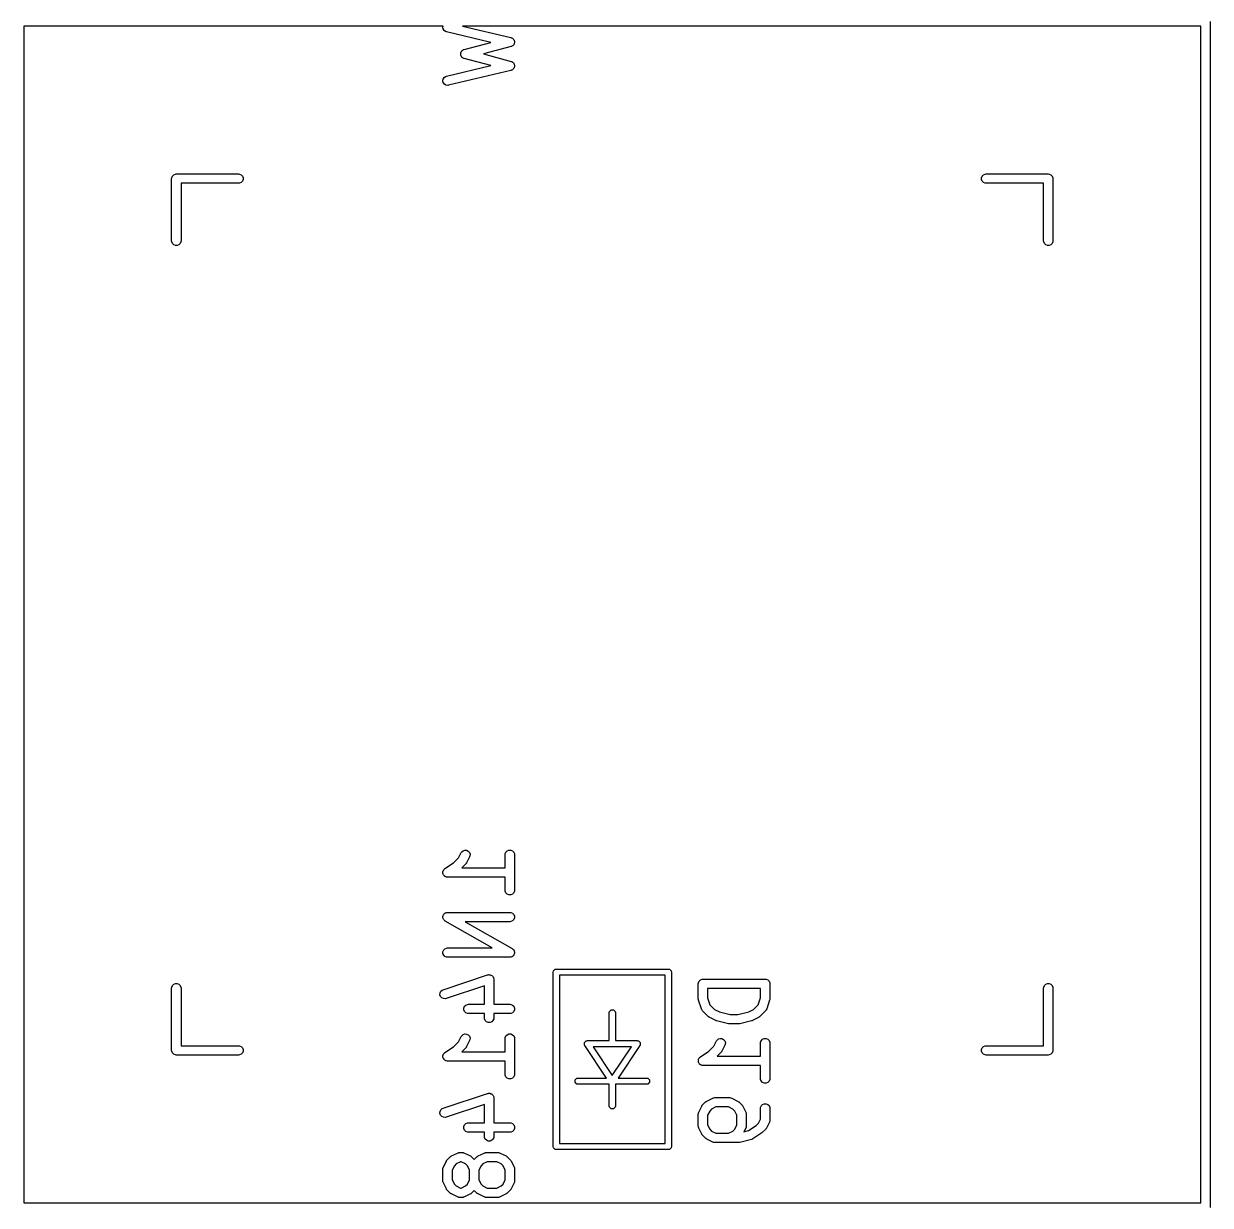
# Model space of a CAD drawing. Extents: x 100 to 190, y -154 to -36.
# Drawn here: x 162 to 181.05, y -133.31 to -114.34 of the extents above; entities that cross this region are included whole.
import ezdxf

# ---------------------------------------------------------------- set-up
doc = ezdxf.new("R2010")
doc.units = 0
doc.layers.add('BLACK', color=7, linetype='CONTINUOUS')

msp = doc.modelspace()

# ---------------------------------------------------------------- linework, layer by layer
at = {"layer": 'BLACK', "linetype": 'CONTINUOUS'}
for p, q in [((168.733951, -114.375), (162, -114.375)), ((162, -114.375), (162, -133.275)), ((168.729871, -114.392137), (168.733951, -114.375)), ((168.734504, -114.421032), (168.729871, -114.392137)), ((168.74984, -114.445954), (168.734504, -114.421032)), ((168.773547, -114.463111), (168.74984, -114.445954)), ((168.787447, -114.467901), (168.773547, -114.463111)), ((169.498303, -114.637152), (168.787447, -114.467901)), ((169.044871, -114.375), (169.822191, -114.560076)), ((180.9, -114.375), (169.044871, -114.375)), ((180.9, -133.275), (180.9, -114.375)), ((181.05, -114.3), (181.05, -133.35)), ((169.071208, -114.751044), (169.498303, -114.637152)), ((169.822191, -114.560076), (169.827209, -114.561805)), ((169.827209, -114.561805), (169.829013, -114.562045)), ((169.829013, -114.562045), (169.830642, -114.562988)), ((169.830642, -114.562988), (169.836091, -114.564866)), ((169.836091, -114.564866), (169.844914, -114.571251)), ((169.844914, -114.571251), (169.854337, -114.576707)), ((169.854337, -114.576707), (169.856677, -114.579764)), ((169.856677, -114.579764), (169.859798, -114.582023)), ((169.859798, -114.582023), (169.865503, -114.591294)), ((169.866602, -114.673132), (169.861148, -114.682554)), ((169.865503, -114.591294), (169.872125, -114.599945)), ((169.872989, -114.664308), (169.866602, -114.673132)), ((169.872125, -114.599945), (169.873118, -114.603668)), ((169.873881, -114.66056), (169.872989, -114.664308)), ((169.873118, -114.603668), (169.875134, -114.606945)), ((169.87581, -114.657229), (169.873881, -114.66056)), ((169.875134, -114.606945), (169.876856, -114.617688)), ((169.877244, -114.646435), (169.87581, -114.657229)), ((169.876856, -114.617688), (169.879665, -114.62822)), ((169.879767, -114.63584), (169.877244, -114.646435)), ((169.879665, -114.62822), (169.879157, -114.632038)), ((169.879157, -114.632038), (169.879767, -114.63584)), ((169.015688, -114.818697), (169.018237, -114.809134)), ((169.016327, -114.823512), (169.015688, -114.818697)), ((169.015688, -114.828327), (169.016327, -114.823512)), ((169.018237, -114.837889), (169.015688, -114.828327)), ((169.018237, -114.809134), (169.019542, -114.799319)), ((169.019542, -114.847705), (169.018237, -114.837889)), ((169.019542, -114.799319), (169.021976, -114.795113)), ((169.021976, -114.85191), (169.019542, -114.847705)), ((169.021976, -114.795113), (169.023228, -114.790421)), ((169.023228, -114.856603), (169.021976, -114.85191)), ((169.023228, -114.790421), (169.029243, -114.782561)), ((169.029243, -114.864462), (169.023228, -114.856603)), ((169.029243, -114.782561), (169.034204, -114.773994)), ((169.034204, -114.87303), (169.029243, -114.864462)), ((169.034204, -114.773994), (169.038061, -114.77104)), ((169.038061, -114.77104), (169.041015, -114.767183)), ((169.041015, -114.767183), (169.049582, -114.762222)), ((169.049582, -114.762222), (169.057442, -114.756207)), ((169.057442, -114.756207), (169.064629, -114.753511)), ((169.064629, -114.753511), (169.06634, -114.752521)), ((169.06634, -114.752521), (169.06778, -114.752329)), ((169.06778, -114.752329), (169.071208, -114.751044)), ((169.824144, -114.705504), (169.381613, -114.823512)), ((169.381613, -114.823512), (169.824144, -114.94152)), ((169.829119, -114.703638), (169.824144, -114.705504)), ((169.83091, -114.703351), (169.829119, -114.703638)), ((169.832509, -114.702366), (169.83091, -114.703351)), ((169.837911, -114.700341), (169.832509, -114.702366)), ((169.846559, -114.69372), (169.837911, -114.700341)), ((169.855832, -114.688015), (169.846559, -114.69372)), ((169.85809, -114.684894), (169.855832, -114.688015)), ((169.861148, -114.682554), (169.85809, -114.684894)), ((168.787447, -115.179124), (169.498303, -115.009871)), ((169.038061, -114.875983), (169.034204, -114.87303)), ((169.041015, -114.879841), (169.038061, -114.875983)), ((169.049582, -114.884801), (169.041015, -114.879841)), ((169.057442, -114.890817), (169.049582, -114.884801)), ((169.064629, -114.893512), (169.057442, -114.890817)), ((169.06634, -114.894503), (169.064629, -114.893512)), ((169.06778, -114.894694), (169.06634, -114.894503)), ((169.071208, -114.89598), (169.06778, -114.894694)), ((169.498303, -115.009871), (169.071208, -114.89598)), ((169.824144, -114.94152), (169.829119, -114.943385)), ((169.829119, -114.943385), (169.83091, -114.943673)), ((169.83091, -114.943673), (169.832509, -114.944657)), ((169.832509, -114.944657), (169.837911, -114.946683)), ((169.837911, -114.946683), (169.846559, -114.953303)), ((169.846559, -114.953303), (169.855832, -114.959009)), ((169.855832, -114.959009), (169.85809, -114.962129)), ((169.85809, -114.962129), (169.861148, -114.96447)), ((169.865503, -115.055729), (169.859798, -115.065001)), ((169.861148, -114.96447), (169.866605, -114.973895)), ((169.872125, -115.047079), (169.865503, -115.055729)), ((169.866605, -114.973895), (169.872988, -114.982716)), ((169.873118, -115.043355), (169.872125, -115.047079)), ((169.872988, -114.982716), (169.873879, -114.986461)), ((169.875134, -115.040079), (169.873118, -115.043355)), ((169.873879, -114.986461), (169.87581, -114.989795)), ((169.876856, -115.029335), (169.875134, -115.040079)), ((169.87581, -114.989795), (169.877244, -115.000592)), ((169.879665, -115.018804), (169.876856, -115.029335)), ((169.877244, -115.000592), (169.879767, -115.011184)), ((169.879767, -115.011184), (169.879157, -115.014985)), ((169.879157, -115.014985), (169.879665, -115.018804)), ((168.729871, -115.254888), (168.734504, -115.225993)), ((168.734504, -115.225993), (168.74984, -115.201071)), ((168.74984, -115.201071), (168.773547, -115.183914)), ((168.773547, -115.183914), (168.787447, -115.179124)), ((169.82219, -115.086948), (168.822191, -115.325044)), ((169.827208, -115.085218), (169.82219, -115.086948)), ((169.829013, -115.084979), (169.827208, -115.085218)), ((169.830642, -115.084035), (169.829013, -115.084979)), ((169.836091, -115.082158), (169.830642, -115.084035)), ((169.844914, -115.075772), (169.836091, -115.082158)), ((169.854337, -115.070317), (169.844914, -115.075772)), ((169.856677, -115.067259), (169.854337, -115.070317)), ((169.859798, -115.065001), (169.856677, -115.067259)), ((168.736649, -115.283356), (168.729871, -115.254888)), ((168.753806, -115.307063), (168.736649, -115.283356)), ((168.778728, -115.322399), (168.753806, -115.307063)), ((168.807623, -115.327032), (168.778728, -115.322399)), ((168.822191, -115.325044), (168.807623, -115.327032)), ((164.38764, -116.783332), (164.408332, -116.76264)), ((164.408332, -116.76264), (164.435368, -116.751441)), ((164.435368, -116.751441), (164.45, -116.75)), ((164.45, -116.75), (165.45, -116.75)), ((165.45, -116.75), (165.464632, -116.751441)), ((165.464632, -116.751441), (165.491668, -116.76264)), ((165.491668, -116.76264), (165.51236, -116.783332)), ((177.38764, -116.783332), (177.408332, -116.76264)), ((177.408332, -116.76264), (177.435368, -116.751441)), ((177.435368, -116.751441), (177.45, -116.75)), ((177.45, -116.75), (178.45, -116.75)), ((178.45, -116.75), (178.464632, -116.751441)), ((178.464632, -116.751441), (178.491668, -116.76264)), ((178.491668, -116.76264), (178.51236, -116.783332)), ((164.375, -116.825), (164.376441, -116.810368)), ((164.375, -117.825), (164.375, -116.825)), ((164.376441, -116.810368), (164.38764, -116.783332)), ((165.45, -116.9), (164.525, -116.9)), ((164.525, -116.9), (164.525, -117.825)), ((165.464632, -116.898559), (165.45, -116.9)), ((165.491668, -116.88736), (165.464632, -116.898559)), ((165.51236, -116.866668), (165.491668, -116.88736)), ((165.51236, -116.783332), (165.523559, -116.810368)), ((165.523559, -116.839632), (165.51236, -116.866668)), ((165.523559, -116.810368), (165.523559, -116.839632)), ((177.376441, -116.810368), (177.38764, -116.783332)), ((177.376441, -116.839632), (177.376441, -116.810368)), ((177.38764, -116.866668), (177.376441, -116.839632)), ((177.408332, -116.88736), (177.38764, -116.866668)), ((177.435368, -116.898559), (177.408332, -116.88736)), ((177.45, -116.9), (177.435368, -116.898559)), ((178.375, -116.9), (177.45, -116.9)), ((178.375, -117.825), (178.375, -116.9)), ((178.51236, -116.783332), (178.523559, -116.810368)), ((178.523559, -116.810368), (178.525, -116.825)), ((178.525, -116.825), (178.525, -117.825)), ((164.376441, -117.839632), (164.375, -117.825)), ((164.38764, -117.866668), (164.376441, -117.839632)), ((164.408332, -117.88736), (164.38764, -117.866668)), ((164.435368, -117.898559), (164.408332, -117.88736)), ((164.464632, -117.898559), (164.435368, -117.898559)), ((164.491668, -117.88736), (164.464632, -117.898559)), ((164.51236, -117.866668), (164.491668, -117.88736)), ((164.523559, -117.839632), (164.51236, -117.866668)), ((164.525, -117.825), (164.523559, -117.839632)), ((178.376441, -117.839632), (178.375, -117.825)), ((178.38764, -117.866668), (178.376441, -117.839632)), ((178.408332, -117.88736), (178.38764, -117.866668)), ((178.435368, -117.898559), (178.408332, -117.88736)), ((178.464632, -117.898559), (178.435368, -117.898559)), ((178.491668, -117.88736), (178.464632, -117.898559)), ((178.51236, -117.866668), (178.491668, -117.88736)), ((178.523559, -117.839632), (178.51236, -117.866668)), ((178.525, -117.825), (178.523559, -117.839632)), ((169.031283, -127.637052), (169.053391, -127.617879)), ((169.053391, -127.617879), (169.081152, -127.608625)), ((169.081152, -127.608625), (169.110342, -127.610699)), ((169.110342, -127.610699), (169.136517, -127.623787)), ((169.136517, -127.623787), (169.15569, -127.645894)), ((169.742459, -127.641368), (169.763151, -127.620676)), ((169.763151, -127.620676), (169.790187, -127.609477)), ((169.790187, -127.609477), (169.819451, -127.609477)), ((169.819451, -127.609477), (169.846487, -127.620676)), ((169.846487, -127.620676), (169.867179, -127.641368)), ((168.763216, -127.906346), (168.899894, -127.815227)), ((168.899894, -127.815227), (168.981275, -127.733847)), ((168.981275, -127.733847), (169.023451, -127.649495)), ((169.023451, -127.649495), (169.031283, -127.637052)), ((169.102164, -127.824258), (169.100667, -127.825556)), ((169.103583, -127.822003), (169.102164, -127.824258)), ((169.105275, -127.819942), (169.103583, -127.822003)), ((169.106033, -127.818109), (169.105275, -127.819942)), ((169.109996, -127.811815), (169.106033, -127.818109)), ((169.157615, -127.716577), (169.109996, -127.811815)), ((169.15569, -127.645894), (169.164944, -127.673656)), ((169.16287, -127.702846), (169.157615, -127.716577)), ((169.164944, -127.673656), (169.16287, -127.702846)), ((169.729819, -127.683036), (169.73126, -127.668404)), ((169.729819, -127.89375), (169.729819, -127.683036)), ((169.73126, -127.668404), (169.742459, -127.641368)), ((169.867179, -127.641368), (169.878378, -127.668404)), ((169.878378, -127.668404), (169.879819, -127.683036)), ((169.879819, -127.683036), (169.879819, -128.254464)), ((168.729819, -127.968671), (168.73126, -127.961466)), ((168.73126, -127.975955), (168.729819, -127.968671)), ((168.73126, -127.954118), (168.734101, -127.947257)), ((168.73126, -127.961466), (168.73126, -127.954118)), ((168.73126, -127.983382), (168.73126, -127.975955)), ((168.734072, -127.99017), (168.73126, -127.983382)), ((168.735498, -127.997379), (168.734072, -127.99017)), ((168.734101, -127.947257), (168.735558, -127.939977)), ((168.739617, -128.003557), (168.735498, -127.997379)), ((168.735558, -127.939977), (168.739646, -127.933871)), ((168.742459, -128.010418), (168.739617, -128.003557)), ((168.739646, -127.933871), (168.742459, -127.927082)), ((168.742459, -127.927082), (168.747709, -127.921831)), ((168.747654, -128.015613), (168.742459, -128.010418)), ((168.751731, -128.021728), (168.747654, -128.015613)), ((168.747709, -127.921831), (168.751841, -127.915662)), ((168.751841, -127.915662), (168.763099, -127.906441)), ((168.763099, -127.906441), (168.763151, -127.90639)), ((168.763151, -127.90639), (168.763173, -127.90638)), ((168.763173, -127.90638), (168.763216, -127.906346)), ((169.095947, -127.831307), (169.033504, -127.89375)), ((169.033504, -127.89375), (169.729819, -127.89375)), ((169.100667, -127.825556), (169.095947, -127.831307)), ((168.7579, -128.025859), (168.751731, -128.021728)), ((168.763151, -128.03111), (168.7579, -128.025859)), ((168.76994, -128.033922), (168.763151, -128.03111)), ((168.776046, -128.038011), (168.76994, -128.033922)), ((168.783326, -128.039467), (168.776046, -128.038011)), ((168.790187, -128.042309), (168.783326, -128.039467)), ((168.804663, -128.043734), (168.790187, -128.042309)), ((168.80474, -128.04375), (168.804663, -128.043734)), ((168.804766, -128.043744), (168.80474, -128.04375)), ((168.804819, -128.04375), (168.804766, -128.043744)), ((169.729819, -128.04375), (168.804819, -128.04375)), ((169.729819, -128.254464), (169.729819, -128.04375)), ((169.73126, -128.269096), (169.729819, -128.254464)), ((169.742459, -128.296132), (169.73126, -128.269096)), ((169.763151, -128.316824), (169.742459, -128.296132)), ((169.790187, -128.328023), (169.763151, -128.316824)), ((169.819451, -128.328023), (169.790187, -128.328023)), ((169.846487, -128.316824), (169.819451, -128.328023)), ((169.867179, -128.296132), (169.846487, -128.316824)), ((169.878378, -128.269096), (169.867179, -128.296132)), ((169.879819, -128.254464), (169.878378, -128.269096)), ((168.730002, -128.688275), (168.73126, -128.678378)), ((168.73126, -128.692887), (168.730002, -128.688275)), ((168.73126, -128.668404), (168.733089, -128.663988)), ((168.73126, -128.678378), (168.73126, -128.668404)), ((168.73126, -128.697668), (168.73126, -128.692887)), ((168.735077, -128.706883), (168.73126, -128.697668)), ((168.733089, -128.663988), (168.733692, -128.659245)), ((168.733692, -128.659245), (168.738642, -128.65058)), ((168.737702, -128.716507), (168.735077, -128.706883)), ((168.740629, -128.720287), (168.737702, -128.716507)), ((168.738642, -128.65058), (168.742459, -128.641368)), ((168.742459, -128.724704), (168.740629, -128.720287)), ((168.742459, -128.641368), (168.745837, -128.637989)), ((168.749509, -128.731754), (168.742459, -128.724704)), ((168.745837, -128.637989), (168.748211, -128.633836)), ((168.748211, -128.633836), (168.7561, -128.627726)), ((168.755619, -128.739644), (168.749509, -128.731754)), ((168.761751, -128.743996), (168.755619, -128.739644)), ((168.7561, -128.627726), (168.763151, -128.620676)), ((168.763151, -128.745396), (168.761751, -128.743996)), ((168.763151, -128.620676), (168.767567, -128.618846)), ((168.764525, -128.745965), (168.763151, -128.745396)), ((168.767609, -128.748154), (168.764525, -128.745965)), ((168.767567, -128.618846), (168.771348, -128.615919)), ((169.522402, -129.179464), (168.767609, -128.748154)), ((168.771348, -128.615919), (168.780971, -128.613294)), ((168.780971, -128.613294), (168.790187, -128.609477)), ((168.790187, -128.609477), (168.797669, -128.60874)), ((168.797669, -128.60874), (168.79958, -128.608219)), ((168.79958, -128.608219), (168.801055, -128.608406)), ((168.801055, -128.608406), (168.804819, -128.608036)), ((168.804819, -128.608036), (169.804819, -128.608036)), ((169.804819, -128.758036), (169.087236, -128.758036)), ((169.087236, -128.758036), (169.84203, -129.189346)), ((169.804819, -128.608036), (169.819451, -128.609477)), ((169.819451, -128.756595), (169.804819, -128.758036)), ((169.819451, -128.609477), (169.846487, -128.620676)), ((169.846487, -128.745396), (169.819451, -128.756595)), ((169.846487, -128.620676), (169.867179, -128.641368)), ((169.867179, -128.724704), (169.846487, -128.745396)), ((169.867179, -128.641368), (169.878378, -128.668404)), ((169.878378, -128.697668), (169.867179, -128.724704)), ((169.878378, -128.668404), (169.878378, -128.697668)), ((168.73126, -129.239832), (168.742459, -129.212796)), ((168.73126, -129.269096), (168.73126, -129.239832)), ((168.742459, -129.296132), (168.73126, -129.269096)), ((168.742459, -129.212796), (168.763151, -129.192104)), ((168.763151, -129.316824), (168.742459, -129.296132)), ((168.763151, -129.192104), (168.790187, -129.180905)), ((168.790187, -129.328023), (168.763151, -129.316824)), ((168.790187, -129.180905), (168.804819, -129.179464)), ((168.804819, -129.329464), (168.790187, -129.328023)), ((168.804819, -129.179464), (169.522402, -129.179464)), ((169.804819, -129.329464), (168.804819, -129.329464)), ((169.808582, -129.329093), (169.804819, -129.329464)), ((169.810058, -129.329281), (169.808582, -129.329093)), ((169.811968, -129.328759), (169.810058, -129.329281)), ((169.819451, -129.328023), (169.811968, -129.328759)), ((169.828666, -129.324205), (169.819451, -129.328023)), ((169.83829, -129.321581), (169.828666, -129.324205)), ((169.84207, -129.318653), (169.83829, -129.321581)), ((169.84203, -129.189346), (169.845114, -129.191535)), ((169.846487, -129.316824), (169.84207, -129.318653)), ((169.845114, -129.191535), (169.846487, -129.192104)), ((169.846487, -129.192104), (169.847884, -129.193501)), ((169.853537, -129.309773), (169.846487, -129.316824)), ((169.847884, -129.193501), (169.854019, -129.197856)), ((169.861427, -129.303664), (169.853537, -129.309773)), ((169.854019, -129.197856), (169.860127, -129.205744)), ((169.860127, -129.205744), (169.867179, -129.212796)), ((169.8638, -129.29951), (169.861427, -129.303664)), ((169.867179, -129.296132), (169.8638, -129.29951)), ((169.867179, -129.212796), (169.869009, -129.217214)), ((169.870995, -129.286919), (169.867179, -129.296132)), ((169.869009, -129.217214), (169.871936, -129.220994)), ((169.875946, -129.278255), (169.870995, -129.286919)), ((169.871936, -129.220994), (169.87456, -129.230615)), ((169.87456, -129.230615), (169.878378, -129.239832)), ((169.876548, -129.273511), (169.875946, -129.278255)), ((169.878378, -129.269096), (169.876548, -129.273511)), ((169.878378, -129.239832), (169.878378, -129.244612)), ((169.878378, -129.244612), (169.879636, -129.249225)), ((169.879636, -129.249225), (169.878378, -129.259121)), ((169.878378, -129.259121), (169.878378, -129.269096)), ((170.503806, -129.549616), (170.530866, -129.522556)), ((170.530866, -129.522556), (170.55, -129.51875)), ((170.55, -129.51875), (172.35, -129.51875)), ((172.35, -129.51875), (172.369134, -129.522556)), ((172.369134, -129.522556), (172.396194, -129.549616)), ((168.733483, -129.84998), (169.447767, -129.611885)), ((169.447767, -129.611885), (169.455022, -129.610235)), ((169.455022, -129.610235), (169.456853, -129.609477)), ((169.456853, -129.609477), (169.458357, -129.609477)), ((169.458357, -129.609477), (169.462104, -129.608625)), ((169.462104, -129.608625), (169.474089, -129.609477)), ((169.474089, -129.609477), (169.486117, -129.609477)), ((169.486117, -129.609477), (169.488608, -129.610509)), ((169.488608, -129.610509), (169.491294, -129.6107)), ((169.491294, -129.6107), (169.502041, -129.616073)), ((169.502041, -129.616073), (169.513153, -129.620676)), ((169.513153, -129.620676), (169.515058, -129.622581)), ((169.515058, -129.622581), (169.517468, -129.623786)), ((169.517468, -129.623786), (169.525342, -129.632865)), ((169.525342, -129.632865), (169.533845, -129.641368)), ((169.533845, -129.641368), (169.534876, -129.643858)), ((169.534876, -129.643858), (169.536642, -129.645894)), ((169.536642, -129.645894), (169.540442, -129.657294)), ((169.540442, -129.657294), (169.545044, -129.668404)), ((169.545044, -129.668404), (169.54542, -129.67223)), ((169.54542, -129.67223), (169.545896, -129.673656)), ((169.545896, -129.673656), (169.545755, -129.67563)), ((169.545755, -129.67563), (169.546485, -129.683036)), ((169.546485, -129.683036), (169.546485, -130.084226)), ((170.5, -129.56875), (170.503806, -129.549616)), ((170.5, -132.36875), (170.5, -129.56875)), ((170.6, -129.61875), (170.6, -132.31875)), ((172.3, -129.61875), (170.6, -129.61875)), ((172.3, -132.31875), (172.3, -129.61875)), ((172.396194, -129.549616), (172.4, -129.56875)), ((172.4, -129.56875), (172.4, -132.36875)), ((172.83126, -129.739832), (172.842459, -129.712796)), ((172.842459, -129.712796), (172.863151, -129.692104)), ((172.863151, -129.692104), (172.890187, -129.680905)), ((172.890187, -129.680905), (172.904819, -129.679464)), ((172.904819, -129.679464), (173.904819, -129.679464)), ((173.904819, -129.679464), (173.919451, -129.680905)), ((173.919451, -129.680905), (173.946487, -129.692104)), ((173.946487, -129.692104), (173.967179, -129.712796)), ((173.967179, -129.712796), (173.978378, -129.739832)), ((164.375, -129.825), (164.376441, -129.810368)), ((164.375, -130.825), (164.375, -129.825)), ((164.376441, -129.810368), (164.38764, -129.783332)), ((164.38764, -129.783332), (164.408332, -129.76264)), ((164.408332, -129.76264), (164.435368, -129.751441)), ((164.435368, -129.751441), (164.464632, -129.751441)), ((164.464632, -129.751441), (164.491668, -129.76264)), ((164.491668, -129.76264), (164.51236, -129.783332)), ((164.51236, -129.783332), (164.523559, -129.810368)), ((164.523559, -129.810368), (164.525, -129.825)), ((164.525, -129.825), (164.525, -130.75)), ((168.682789, -129.930511), (168.684864, -129.901321)), ((168.684864, -129.901321), (168.69795, -129.875148)), ((168.69795, -129.875148), (168.720057, -129.855974)), ((168.720057, -129.855974), (168.733483, -129.84998)), ((169.396485, -129.787092), (168.780917, -129.992282)), ((169.396485, -130.084226), (169.396485, -129.787092)), ((172.829819, -129.754464), (172.83126, -129.739832)), ((172.829819, -129.992559), (172.829819, -129.754464)), ((173.829819, -129.829464), (172.979819, -129.829464)), ((172.979819, -129.829464), (172.979819, -129.980388)), ((173.829819, -129.980389), (173.829819, -129.829464)), ((173.978378, -129.739832), (173.979819, -129.754464)), ((173.979819, -129.754464), (173.979819, -129.992559)), ((178.375, -129.825), (178.376441, -129.810368)), ((178.375, -130.75), (178.375, -129.825)), ((178.376441, -129.810368), (178.38764, -129.783332)), ((178.38764, -129.783332), (178.408332, -129.76264)), ((178.408332, -129.76264), (178.435368, -129.751441)), ((178.435368, -129.751441), (178.464632, -129.751441)), ((178.464632, -129.751441), (178.491668, -129.76264)), ((178.491668, -129.76264), (178.51236, -129.783332)), ((178.51236, -129.783332), (178.523559, -129.810368)), ((178.523559, -129.810368), (178.525, -129.825)), ((178.525, -129.825), (178.525, -130.825)), ((168.692043, -129.958274), (168.682789, -129.930511)), ((168.711217, -129.980381), (168.692043, -129.958274)), ((168.73739, -129.993467), (168.711217, -129.980381)), ((168.76658, -129.995542), (168.73739, -129.993467)), ((168.780917, -129.992282), (168.76658, -129.995542)), ((169.075792, -130.117558), (169.096484, -130.096866)), ((169.096484, -130.096866), (169.12352, -130.085667)), ((169.12352, -130.085667), (169.138152, -130.084226)), ((169.138152, -130.084226), (169.396485, -130.084226)), ((169.546485, -130.084226), (169.804819, -130.084226)), ((169.804819, -130.084226), (169.819451, -130.085667)), ((169.819451, -130.085667), (169.846487, -130.096866)), ((169.846487, -130.096866), (169.867179, -130.117558)), ((172.830548, -129.999964), (172.829819, -129.992559)), ((172.830408, -130.001939), (172.830548, -129.999964)), ((172.830998, -130.004536), (172.830408, -130.001939)), ((172.83126, -130.007191), (172.830998, -130.004536)), ((172.832018, -130.009022), (172.83126, -130.007191)), ((172.833668, -130.016276), (172.832018, -130.009022)), ((172.881287, -130.159133), (172.833668, -130.016276)), ((172.979819, -129.980388), (173.01799, -130.094902)), ((173.01799, -130.094902), (173.092103, -130.169015)), ((173.717534, -130.169014), (173.791648, -130.094901)), ((173.791648, -130.094901), (173.829819, -129.980389)), ((173.97597, -130.016277), (173.928351, -130.159133)), ((173.977619, -130.009021), (173.97597, -130.016277)), ((173.978378, -130.007191), (173.977619, -130.009021)), ((173.978639, -130.004537), (173.978378, -130.007191)), ((173.97923, -130.00194), (173.978639, -130.004537)), ((173.979819, -129.992559), (173.979089, -129.999965)), ((173.979089, -129.999965), (173.97923, -130.00194)), ((169.064593, -130.144594), (169.075792, -130.117558)), ((169.064593, -130.173858), (169.064593, -130.144594)), ((169.075792, -130.200894), (169.064593, -130.173858)), ((169.096484, -130.221586), (169.075792, -130.200894)), ((169.12352, -130.232785), (169.096484, -130.221586)), ((169.138152, -130.234226), (169.12352, -130.232785)), ((169.396485, -130.234226), (169.138152, -130.234226)), ((169.396485, -130.302083), (169.396485, -130.234226)), ((169.804819, -130.234226), (169.546485, -130.234226)), ((169.546485, -130.234226), (169.546485, -130.302083)), ((169.819451, -130.232785), (169.804819, -130.234226)), ((169.846487, -130.221586), (169.819451, -130.232785)), ((169.867179, -130.200894), (169.846487, -130.221586)), ((169.867179, -130.117558), (169.878378, -130.144594)), ((169.878378, -130.173858), (169.867179, -130.200894)), ((169.878378, -130.144594), (169.878378, -130.173858)), ((171.4, -130.21875), (171.403806, -130.199616)), ((171.4, -130.66875), (171.4, -130.21875)), ((171.403806, -130.199616), (171.430866, -130.172556)), ((171.430866, -130.172556), (171.469134, -130.172556)), ((171.469134, -130.172556), (171.496194, -130.199616)), ((171.496194, -130.199616), (171.5, -130.21875)), ((171.5, -130.21875), (171.5, -130.66875)), ((172.887281, -130.172558), (172.881287, -130.159133)), ((172.889046, -130.174593), (172.887281, -130.172558)), ((172.890078, -130.177084), (172.889046, -130.174593)), ((172.899405, -130.188449), (172.890078, -130.177084)), ((172.994643, -130.283687), (172.899405, -130.188449)), ((173.000393, -130.288407), (172.994643, -130.283687)), ((173.001692, -130.289904), (173.000393, -130.288407)), ((173.003946, -130.291323), (173.001692, -130.289904)), ((173.006008, -130.293015), (173.003946, -130.291323)), ((173.00784, -130.293773), (173.006008, -130.293015)), ((173.014135, -130.297736), (173.00784, -130.293773)), ((173.109373, -130.345355), (173.014135, -130.297736)), ((173.092103, -130.169015), (173.16909, -130.207508)), ((173.16909, -130.207508), (173.342624, -130.250892)), ((173.342624, -130.250892), (173.467013, -130.250892)), ((173.467013, -130.250892), (173.640547, -130.207508)), ((173.640547, -130.207508), (173.717534, -130.169014)), ((173.795502, -130.297736), (173.700264, -130.345355)), ((173.801798, -130.293772), (173.795502, -130.297736)), ((173.803628, -130.293015), (173.801798, -130.293772)), ((173.805686, -130.291325), (173.803628, -130.293015)), ((173.807945, -130.289904), (173.805686, -130.291325)), ((173.809244, -130.288405), (173.807945, -130.289904)), ((173.814994, -130.283687), (173.809244, -130.288405)), ((173.910233, -130.188449), (173.814994, -130.283687)), ((173.919561, -130.177084), (173.910233, -130.188449)), ((173.920592, -130.174593), (173.919561, -130.177084)), ((173.922357, -130.172559), (173.920592, -130.174593)), ((173.928351, -130.159133), (173.922357, -130.172559)), ((169.397926, -130.316715), (169.396485, -130.302083)), ((169.409125, -130.343751), (169.397926, -130.316715)), ((169.429817, -130.364443), (169.409125, -130.343751)), ((169.456853, -130.375642), (169.429817, -130.364443)), ((169.486117, -130.375642), (169.456853, -130.375642)), ((169.513153, -130.364443), (169.486117, -130.375642)), ((169.533845, -130.343751), (169.513153, -130.364443)), ((169.545044, -130.316715), (169.533845, -130.343751)), ((169.546485, -130.302083), (169.545044, -130.316715)), ((173.110442, -130.345764), (173.109373, -130.345355)), ((173.110878, -130.346087), (173.110442, -130.345764)), ((173.117014, -130.348279), (173.110878, -130.346087)), ((173.123104, -130.35061), (173.117014, -130.348279)), ((173.123644, -130.350648), (173.123104, -130.35061)), ((173.124724, -130.351034), (173.123644, -130.350648)), ((173.3152, -130.398653), (173.124724, -130.351034)), ((173.317736, -130.399028), (173.3152, -130.398653)), ((173.318758, -130.399451), (173.317736, -130.399028)), ((173.32427, -130.399993), (173.318758, -130.399451)), ((173.329744, -130.400803), (173.32427, -130.399993)), ((173.330836, -130.40064), (173.329744, -130.400803)), ((173.33339, -130.400892), (173.330836, -130.40064)), ((173.476247, -130.400892), (173.33339, -130.400892)), ((173.4788, -130.40064), (173.476247, -130.400892)), ((173.479893, -130.400803), (173.4788, -130.40064)), ((173.485366, -130.399993), (173.479893, -130.400803)), ((173.490879, -130.399451), (173.485366, -130.399993)), ((173.4919, -130.399028), (173.490879, -130.399451)), ((173.494437, -130.398653), (173.4919, -130.399028)), ((173.684913, -130.351034), (173.494437, -130.398653)), ((173.685992, -130.350648), (173.684913, -130.351034)), ((173.686532, -130.35061), (173.685992, -130.350648)), ((173.692613, -130.348282), (173.686532, -130.35061)), ((173.698759, -130.346087), (173.692613, -130.348282)), ((173.699194, -130.345764), (173.698759, -130.346087)), ((173.700264, -130.345355), (173.699194, -130.345764)), ((168.981275, -130.686228), (169.023451, -130.601876)), ((169.023451, -130.601876), (169.031283, -130.589433)), ((169.031283, -130.589433), (169.053391, -130.57026)), ((169.053391, -130.57026), (169.081152, -130.561006)), ((169.081152, -130.561006), (169.110342, -130.56308)), ((169.157615, -130.668958), (169.109996, -130.764196)), ((169.110342, -130.56308), (169.136517, -130.576168)), ((169.136517, -130.576168), (169.15569, -130.598275)), ((169.15569, -130.598275), (169.164944, -130.626037)), ((169.16287, -130.655227), (169.157615, -130.668958)), ((169.164944, -130.626037), (169.16287, -130.655227)), ((169.729819, -130.635417), (169.73126, -130.620785)), ((169.729819, -130.846131), (169.729819, -130.635417)), ((169.73126, -130.620785), (169.742459, -130.593749)), ((169.742459, -130.593749), (169.763151, -130.573057)), ((169.763151, -130.573057), (169.790187, -130.561858)), ((169.790187, -130.561858), (169.819451, -130.561858)), ((169.819451, -130.561858), (169.846487, -130.573057)), ((169.846487, -130.573057), (169.867179, -130.593749)), ((169.867179, -130.593749), (169.878378, -130.620785)), ((169.878378, -130.620785), (169.879819, -130.635417)), ((169.879819, -130.635417), (169.879819, -131.206845)), ((171.008456, -130.690928), (171.020569, -130.682852)), ((171.020569, -130.682852), (171.030866, -130.672556)), ((171.030866, -130.672556), (171.038203, -130.671096)), ((171.038203, -130.671096), (171.040297, -130.669701)), ((171.040297, -130.669701), (171.042751, -130.670191)), ((171.042751, -130.670191), (171.05, -130.66875)), ((171.05, -130.66875), (171.4, -130.66875)), ((171.5, -130.66875), (171.85, -130.66875)), ((171.85, -130.66875), (171.857248, -130.670191)), ((171.857248, -130.670191), (171.859703, -130.669701)), ((171.859703, -130.669701), (171.861796, -130.671096)), ((171.861796, -130.671096), (171.869134, -130.672556)), ((171.869134, -130.672556), (171.87943, -130.682852)), ((171.87943, -130.682852), (171.891544, -130.690928)), ((173.081275, -130.757656), (173.123451, -130.673304)), ((173.123451, -130.673304), (173.131283, -130.660861)), ((173.131283, -130.660861), (173.153391, -130.641688)), ((173.153391, -130.641688), (173.181152, -130.632434)), ((173.181152, -130.632434), (173.210342, -130.634508)), ((173.210342, -130.634508), (173.236517, -130.647596)), ((173.236517, -130.647596), (173.25569, -130.669703)), ((173.25569, -130.669703), (173.264944, -130.697465)), ((173.83126, -130.692213), (173.842459, -130.665177)), ((173.842459, -130.665177), (173.863151, -130.644485)), ((173.863151, -130.644485), (173.890187, -130.633286)), ((173.890187, -130.633286), (173.919451, -130.633286)), ((173.919451, -130.633286), (173.946487, -130.644485)), ((173.946487, -130.644485), (173.967179, -130.665177)), ((173.967179, -130.665177), (173.978378, -130.692213)), ((164.376441, -130.839632), (164.375, -130.825)), ((164.38764, -130.866668), (164.376441, -130.839632)), ((164.408332, -130.88736), (164.38764, -130.866668)), ((164.525, -130.75), (165.45, -130.75)), ((165.45, -130.75), (165.464632, -130.751441)), ((165.464632, -130.751441), (165.491668, -130.76264)), ((165.491668, -130.76264), (165.51236, -130.783332)), ((165.51236, -130.866668), (165.491668, -130.88736)), ((165.51236, -130.783332), (165.523559, -130.810368)), ((165.523559, -130.839632), (165.51236, -130.866668)), ((165.523559, -130.810368), (165.523559, -130.839632)), ((168.747709, -130.874212), (168.751841, -130.868043)), ((168.751841, -130.868043), (168.763099, -130.858822)), ((168.763099, -130.858822), (168.763151, -130.858771)), ((168.763151, -130.858771), (168.763173, -130.858761)), ((168.763173, -130.858761), (168.763216, -130.858727)), ((168.763216, -130.858727), (168.899894, -130.767608)), ((168.899894, -130.767608), (168.981275, -130.686228)), ((169.095947, -130.783688), (169.033504, -130.846131)), ((169.033504, -130.846131), (169.729819, -130.846131)), ((169.100667, -130.777937), (169.095947, -130.783688)), ((169.102164, -130.776639), (169.100667, -130.777937)), ((169.103583, -130.774384), (169.102164, -130.776639)), ((169.105275, -130.772323), (169.103583, -130.774384)), ((169.106033, -130.77049), (169.105275, -130.772323)), ((169.109996, -130.764196), (169.106033, -130.77049)), ((171.000951, -130.728453), (171.003806, -130.714178)), ((171.003806, -130.735366), (171.000951, -130.728453)), ((171.003806, -130.699616), (171.007446, -130.695975)), ((171.003806, -130.714178), (171.003806, -130.699616)), ((171.003806, -130.737884), (171.003806, -130.735366)), ((171.005576, -130.739654), (171.003806, -130.737884)), ((171.008397, -130.746485), (171.005576, -130.739654)), ((171.007446, -130.695975), (171.008456, -130.690928)), ((171.356574, -131.26875), (171.008397, -130.746485)), ((171.143426, -130.76875), (171.449999, -131.228611)), ((171.756574, -130.76875), (171.143426, -130.76875)), ((171.449999, -131.228611), (171.756574, -130.76875)), ((171.891602, -130.746485), (171.543426, -131.26875)), ((171.891544, -130.690928), (171.892553, -130.695975)), ((171.894422, -130.739655), (171.891602, -130.746485)), ((171.892553, -130.695975), (171.896194, -130.699616)), ((171.896194, -130.737884), (171.894422, -130.739655)), ((171.896194, -130.699616), (171.896194, -130.714178)), ((171.896194, -130.714178), (171.899049, -130.728454)), ((171.899049, -130.728454), (171.896194, -130.735366)), ((171.896194, -130.735366), (171.896194, -130.737884)), ((172.863216, -130.930155), (172.999894, -130.839036)), ((172.999894, -130.839036), (173.081275, -130.757656)), ((173.195947, -130.855116), (173.133504, -130.917559)), ((173.200667, -130.849365), (173.195947, -130.855116)), ((173.202164, -130.848067), (173.200667, -130.849365)), ((173.203583, -130.845812), (173.202164, -130.848067)), ((173.205275, -130.843751), (173.203583, -130.845812)), ((173.206033, -130.841918), (173.205275, -130.843751)), ((173.209996, -130.835624), (173.206033, -130.841918)), ((173.257615, -130.740386), (173.209996, -130.835624)), ((173.26287, -130.726655), (173.257615, -130.740386)), ((173.264944, -130.697465), (173.26287, -130.726655)), ((173.829819, -130.706845), (173.83126, -130.692213)), ((173.829819, -130.917559), (173.829819, -130.706845)), ((173.978378, -130.692213), (173.979819, -130.706845)), ((173.979819, -130.706845), (173.979819, -131.278273)), ((177.376441, -130.810368), (177.38764, -130.783332)), ((177.376441, -130.839632), (177.376441, -130.810368)), ((177.38764, -130.866668), (177.376441, -130.839632)), ((177.38764, -130.783332), (177.408332, -130.76264)), ((177.408332, -130.88736), (177.38764, -130.866668)), ((177.408332, -130.76264), (177.435368, -130.751441)), ((177.435368, -130.751441), (177.45, -130.75)), ((177.45, -130.75), (178.375, -130.75)), ((178.51236, -130.866668), (178.491668, -130.88736)), ((178.523559, -130.839632), (178.51236, -130.866668)), ((178.525, -130.825), (178.523559, -130.839632)), ((164.435368, -130.898559), (164.408332, -130.88736)), ((164.45, -130.9), (164.435368, -130.898559)), ((165.45, -130.9), (164.45, -130.9)), ((165.464632, -130.898559), (165.45, -130.9)), ((165.491668, -130.88736), (165.464632, -130.898559)), ((168.729819, -130.921052), (168.73126, -130.913847)), ((168.73126, -130.928336), (168.729819, -130.921052)), ((168.73126, -130.906499), (168.734101, -130.899638)), ((168.73126, -130.913847), (168.73126, -130.906499)), ((168.73126, -130.935763), (168.73126, -130.928336)), ((168.734072, -130.942551), (168.73126, -130.935763)), ((168.735498, -130.94976), (168.734072, -130.942551)), ((168.734101, -130.899638), (168.735558, -130.892358)), ((168.739617, -130.955938), (168.735498, -130.94976)), ((168.735558, -130.892358), (168.739646, -130.886252)), ((168.742459, -130.962799), (168.739617, -130.955938)), ((168.739646, -130.886252), (168.742459, -130.879463)), ((168.742459, -130.879463), (168.747709, -130.874212)), ((168.747654, -130.967994), (168.742459, -130.962799)), ((168.751731, -130.974109), (168.747654, -130.967994)), ((168.7579, -130.97824), (168.751731, -130.974109)), ((168.763151, -130.983491), (168.7579, -130.97824)), ((168.76994, -130.986303), (168.763151, -130.983491)), ((168.776046, -130.990392), (168.76994, -130.986303)), ((168.783326, -130.991848), (168.776046, -130.990392)), ((168.790187, -130.99469), (168.783326, -130.991848)), ((168.804663, -130.996115), (168.790187, -130.99469)), ((168.80474, -130.996131), (168.804663, -130.996115)), ((168.804766, -130.996125), (168.80474, -130.996131)), ((168.804819, -130.996131), (168.804766, -130.996125)), ((169.729819, -130.996131), (168.804819, -130.996131)), ((169.729819, -131.206845), (169.729819, -130.996131)), ((172.829819, -130.99248), (172.83126, -130.985275)), ((172.83126, -130.999764), (172.829819, -130.99248)), ((172.83126, -130.977927), (172.834101, -130.971066)), ((172.83126, -130.985275), (172.83126, -130.977927)), ((172.83126, -131.007191), (172.83126, -130.999764)), ((172.834072, -131.013979), (172.83126, -131.007191)), ((172.835498, -131.021188), (172.834072, -131.013979)), ((172.834101, -130.971066), (172.835558, -130.963786)), ((172.839617, -131.027366), (172.835498, -131.021188)), ((172.835558, -130.963786), (172.839646, -130.95768)), ((172.842459, -131.034227), (172.839617, -131.027366)), ((172.839646, -130.95768), (172.842459, -130.950891)), ((172.842459, -130.950891), (172.847709, -130.94564)), ((172.847654, -131.039422), (172.842459, -131.034227)), ((172.851731, -131.045537), (172.847654, -131.039422)), ((172.847709, -130.94564), (172.851841, -130.939471)), ((172.8579, -131.049668), (172.851731, -131.045537)), ((172.851841, -130.939471), (172.863099, -130.93025)), ((172.863151, -131.054919), (172.8579, -131.049668)), ((172.863099, -130.93025), (172.863151, -130.930199)), ((172.863151, -130.930199), (172.863173, -130.930189)), ((172.86994, -131.057731), (172.863151, -131.054919)), ((172.863173, -130.930189), (172.863216, -130.930155)), ((172.876046, -131.06182), (172.86994, -131.057731)), ((172.883326, -131.063276), (172.876046, -131.06182)), ((172.890187, -131.066118), (172.883326, -131.063276)), ((173.133504, -130.917559), (173.829819, -130.917559)), ((177.435368, -130.898559), (177.408332, -130.88736)), ((177.45, -130.9), (177.435368, -130.898559)), ((178.45, -130.9), (177.45, -130.9)), ((178.464632, -130.898559), (178.45, -130.9)), ((178.491668, -130.88736), (178.464632, -130.898559)), ((169.73126, -131.221477), (169.729819, -131.206845)), ((169.742459, -131.248513), (169.73126, -131.221477)), ((169.763151, -131.269205), (169.742459, -131.248513)), ((169.867179, -131.248513), (169.846487, -131.269205)), ((169.878378, -131.221477), (169.867179, -131.248513)), ((169.879819, -131.206845), (169.878378, -131.221477)), ((172.904663, -131.067543), (172.890187, -131.066118)), ((172.90474, -131.067559), (172.904663, -131.067543)), ((172.904766, -131.067553), (172.90474, -131.067559)), ((172.904819, -131.067559), (172.904766, -131.067553)), ((173.829819, -131.067559), (172.904819, -131.067559)), ((173.829819, -131.278273), (173.829819, -131.067559)), ((169.790187, -131.280404), (169.763151, -131.269205)), ((169.819451, -131.280404), (169.790187, -131.280404)), ((169.846487, -131.269205), (169.819451, -131.280404)), ((170.853806, -131.299616), (170.880866, -131.272556)), ((170.853806, -131.337884), (170.853806, -131.299616)), ((170.880866, -131.364944), (170.853806, -131.337884)), ((170.880866, -131.272556), (170.9, -131.26875)), ((170.9, -131.36875), (170.880866, -131.364944)), ((170.9, -131.26875), (171.356574, -131.26875)), ((171.4, -131.36875), (170.9, -131.36875)), ((171.4, -131.71875), (171.4, -131.36875)), ((172, -131.36875), (171.5, -131.36875)), ((171.5, -131.36875), (171.5, -131.71875)), ((171.543426, -131.26875), (172, -131.26875)), ((172, -131.26875), (172.019134, -131.272556)), ((172.019134, -131.364944), (172, -131.36875)), ((172.019134, -131.272556), (172.046194, -131.299616)), ((172.046194, -131.337884), (172.019134, -131.364944)), ((172.046194, -131.299616), (172.046194, -131.337884)), ((173.83126, -131.292905), (173.829819, -131.278273)), ((173.842459, -131.319941), (173.83126, -131.292905)), ((173.863151, -131.340633), (173.842459, -131.319941)), ((173.890187, -131.351832), (173.863151, -131.340633)), ((173.919451, -131.351832), (173.890187, -131.351832)), ((173.946487, -131.340633), (173.919451, -131.351832)), ((173.967179, -131.319941), (173.946487, -131.340633)), ((173.978378, -131.292905), (173.967179, -131.319941)), ((173.979819, -131.278273), (173.978378, -131.292905)), ((168.733483, -131.754742), (169.447767, -131.516647)), ((169.447767, -131.516647), (169.455022, -131.514997)), ((169.455022, -131.514997), (169.456853, -131.514239)), ((169.456853, -131.514239), (169.458357, -131.514239)), ((169.458357, -131.514239), (169.462104, -131.513387)), ((169.462104, -131.513387), (169.474089, -131.514239)), ((169.474089, -131.514239), (169.486117, -131.514239)), ((169.486117, -131.514239), (169.488608, -131.515271)), ((169.488608, -131.515271), (169.491294, -131.515462)), ((169.491294, -131.515462), (169.502041, -131.520835)), ((169.502041, -131.520835), (169.513153, -131.525438)), ((169.513153, -131.525438), (169.515058, -131.527343)), ((169.515058, -131.527343), (169.517468, -131.528548)), ((169.517468, -131.528548), (169.525342, -131.537627)), ((169.525342, -131.537627), (169.533845, -131.54613)), ((169.533845, -131.54613), (169.534876, -131.54862)), ((169.534876, -131.54862), (169.536642, -131.550656)), ((169.536642, -131.550656), (169.540442, -131.562056)), ((169.540442, -131.562056), (169.545044, -131.573166)), ((169.545044, -131.573166), (169.54542, -131.576992)), ((169.54542, -131.576992), (169.545896, -131.578418)), ((169.545896, -131.578418), (169.545755, -131.580392)), ((169.545755, -131.580392), (169.546485, -131.587798)), ((169.546485, -131.587798), (169.546485, -131.988988)), ((172.966516, -131.639763), (173.061754, -131.592144)), ((173.061754, -131.592144), (173.075485, -131.586889)), ((173.075485, -131.586889), (173.078174, -131.586697)), ((173.078174, -131.586697), (173.080663, -131.585667)), ((173.080663, -131.585667), (173.095295, -131.584226)), ((173.095295, -131.584226), (173.33339, -131.584226)), ((173.33339, -131.584226), (173.348022, -131.585667)), ((173.348022, -131.585667), (173.350511, -131.586698)), ((173.350511, -131.586698), (173.353199, -131.586889)), ((173.353199, -131.586889), (173.366931, -131.592144)), ((173.366931, -131.592144), (173.462169, -131.639763)), ((168.682789, -131.835273), (168.684864, -131.806083)), ((168.684864, -131.806083), (168.69795, -131.77991)), ((168.69795, -131.77991), (168.720057, -131.760736)), ((168.720057, -131.760736), (168.733483, -131.754742)), ((169.396485, -131.691854), (168.780917, -131.897044)), ((169.396485, -131.988988), (169.396485, -131.691854)), ((171.403806, -131.737884), (171.4, -131.71875)), ((171.430866, -131.764944), (171.403806, -131.737884)), ((171.469134, -131.764944), (171.430866, -131.764944)), ((171.496194, -131.737884), (171.469134, -131.764944)), ((171.5, -131.71875), (171.496194, -131.737884)), ((172.832482, -131.829893), (172.837737, -131.816161)), ((172.837737, -131.816161), (172.885356, -131.720923)), ((172.885356, -131.720923), (172.88932, -131.714623)), ((172.88932, -131.714623), (172.890078, -131.712796)), ((172.890078, -131.712796), (172.891766, -131.710739)), ((172.891766, -131.710739), (172.893188, -131.70848)), ((172.893188, -131.70848), (172.894686, -131.70718)), ((172.894686, -131.70718), (172.899405, -131.701431)), ((172.899405, -131.701431), (172.947024, -131.653812)), ((172.947024, -131.653812), (172.952773, -131.649093)), ((172.952773, -131.649093), (172.954073, -131.647595)), ((172.954073, -131.647595), (172.956332, -131.646173)), ((172.956332, -131.646173), (172.958389, -131.644485)), ((172.958389, -131.644485), (172.960216, -131.643727)), ((172.960216, -131.643727), (172.966516, -131.639763)), ((173.014077, -131.798891), (172.979819, -131.867407)), ((173.044484, -131.768484), (173.014077, -131.798891)), ((173.113, -131.734226), (173.044484, -131.768484)), ((173.315685, -131.734226), (173.113, -131.734226)), ((173.384201, -131.768484), (173.315685, -131.734226)), ((173.414608, -131.798891), (173.384201, -131.768484)), ((173.448866, -131.867407), (173.414608, -131.798891)), ((173.462169, -131.639763), (173.468468, -131.643727)), ((173.468468, -131.643727), (173.470296, -131.644485)), ((173.470296, -131.644485), (173.472352, -131.646173)), ((173.472352, -131.646173), (173.474612, -131.647595)), ((173.474612, -131.647595), (173.475911, -131.649093)), ((173.475911, -131.649093), (173.481661, -131.653812)), ((173.481661, -131.653812), (173.52928, -131.701431)), ((173.52928, -131.701431), (173.533998, -131.70718)), ((173.533998, -131.70718), (173.535497, -131.70848)), ((173.535497, -131.70848), (173.536918, -131.710739)), ((173.536918, -131.710739), (173.538607, -131.712796)), ((173.538607, -131.712796), (173.539364, -131.714623)), ((173.539364, -131.714623), (173.543329, -131.720923)), ((173.543329, -131.720923), (173.590948, -131.816161)), ((173.590948, -131.816161), (173.596203, -131.829892)), ((173.829819, -131.754464), (173.83126, -131.739832)), ((173.829819, -131.927235), (173.829819, -131.754464)), ((173.83126, -131.739832), (173.842459, -131.712796)), ((173.842459, -131.712796), (173.863151, -131.692104)), ((173.863151, -131.692104), (173.890187, -131.680905)), ((173.890187, -131.680905), (173.919451, -131.680905)), ((173.919451, -131.680905), (173.946487, -131.692104)), ((173.946487, -131.692104), (173.967179, -131.712796)), ((173.967179, -131.712796), (173.978378, -131.739832)), ((173.978378, -131.739832), (173.979819, -131.754464)), ((173.979819, -131.754464), (173.979819, -131.94494)), ((168.692043, -131.863036), (168.682789, -131.835273)), ((168.711217, -131.885143), (168.692043, -131.863036)), ((168.73739, -131.898229), (168.711217, -131.885143)), ((168.76658, -131.900304), (168.73739, -131.898229)), ((168.780917, -131.897044), (168.76658, -131.900304)), ((169.075792, -132.02232), (169.096484, -132.001628)), ((169.096484, -132.001628), (169.12352, -131.990429)), ((169.12352, -131.990429), (169.138152, -131.988988)), ((169.138152, -131.988988), (169.396485, -131.988988)), ((169.546485, -131.988988), (169.804819, -131.988988)), ((169.804819, -131.988988), (169.819451, -131.990429)), ((169.819451, -131.990429), (169.846487, -132.001628)), ((169.846487, -132.001628), (169.867179, -132.02232)), ((172.829819, -131.849702), (172.83126, -131.83507)), ((172.829819, -132.040178), (172.829819, -131.849702)), ((172.83126, -131.83507), (172.832291, -131.83258)), ((172.832291, -131.83258), (172.832482, -131.829893)), ((172.979819, -131.867407), (172.979819, -132.022473)), ((173.448866, -132.022473), (173.448866, -131.867407)), ((173.596203, -131.829892), (173.596394, -131.832581)), ((173.596394, -131.832581), (173.597425, -131.83507)), ((173.597425, -131.83507), (173.598866, -131.849702)), ((173.598866, -131.849702), (173.598866, -132.040178)), ((173.761798, -132.029512), (173.795561, -131.99575)), ((173.795561, -131.99575), (173.829819, -131.927235)), ((173.971901, -131.978481), (173.924282, -132.073719)), ((173.977156, -131.96475), (173.971901, -131.978481)), ((173.977347, -131.96206), (173.977156, -131.96475)), ((173.978378, -131.959572), (173.977347, -131.96206)), ((173.979819, -131.94494), (173.978378, -131.959572)), ((169.064593, -132.049356), (169.075792, -132.02232)), ((169.064593, -132.07862), (169.064593, -132.049356)), ((169.075792, -132.105656), (169.064593, -132.07862)), ((169.096484, -132.126348), (169.075792, -132.105656)), ((169.12352, -132.137547), (169.096484, -132.126348)), ((169.138152, -132.138988), (169.12352, -132.137547)), ((169.396485, -132.138988), (169.138152, -132.138988)), ((169.396485, -132.206845), (169.396485, -132.138988)), ((169.397926, -132.221477), (169.396485, -132.206845)), ((169.546485, -132.206845), (169.545044, -132.221477)), ((169.804819, -132.138988), (169.546485, -132.138988)), ((169.546485, -132.138988), (169.546485, -132.206845)), ((169.819451, -132.137547), (169.804819, -132.138988)), ((169.846487, -132.126348), (169.819451, -132.137547)), ((169.867179, -132.105656), (169.846487, -132.126348)), ((169.867179, -132.02232), (169.878378, -132.049356)), ((169.878378, -132.07862), (169.867179, -132.105656)), ((169.878378, -132.049356), (169.878378, -132.07862)), ((172.83126, -132.05481), (172.829819, -132.040178)), ((172.832291, -132.057299), (172.83126, -132.05481)), ((172.832482, -132.059987), (172.832291, -132.057299)), ((172.837737, -132.073719), (172.832482, -132.059987)), ((172.885356, -132.168957), (172.837737, -132.073719)), ((172.88932, -132.175256), (172.885356, -132.168957)), ((172.890078, -132.177084), (172.88932, -132.175256)), ((172.891766, -132.17914), (172.890078, -132.177084)), ((172.893188, -132.1814), (172.891766, -132.17914)), ((172.894686, -132.182699), (172.893188, -132.1814)), ((172.899405, -132.188449), (172.894686, -132.182699)), ((172.947024, -132.236068), (172.899405, -132.188449)), ((172.979819, -132.022473), (173.014077, -132.090989)), ((173.014077, -132.090989), (173.044484, -132.121396)), ((173.044484, -132.121396), (173.113, -132.155654)), ((173.113, -132.155654), (173.315685, -132.155654)), ((173.315685, -132.155654), (173.384201, -132.121396)), ((173.384201, -132.121396), (173.414608, -132.090989)), ((173.414608, -132.090989), (173.448866, -132.022473)), ((173.590948, -132.073719), (173.561833, -132.131949)), ((173.561833, -132.131949), (173.635929, -132.113424)), ((173.596203, -132.059988), (173.590948, -132.073719)), ((173.596394, -132.057298), (173.596203, -132.059988)), ((173.597425, -132.05481), (173.596394, -132.057298)), ((173.598866, -132.040178), (173.597425, -132.05481)), ((173.635929, -132.113424), (173.761798, -132.029512)), ((173.851183, -132.150201), (173.708326, -132.245439)), ((173.851223, -132.150167), (173.851183, -132.150201)), ((173.851247, -132.150158), (173.851223, -132.150167)), ((173.856823, -132.145581), (173.851247, -132.150158)), ((173.862558, -132.140885), (173.856823, -132.145581)), ((173.862572, -132.140863), (173.862558, -132.140885)), ((173.862612, -132.140831), (173.862572, -132.140863)), ((173.910232, -132.093212), (173.862612, -132.140831)), ((173.91495, -132.087462), (173.910232, -132.093212)), ((173.91645, -132.086162), (173.91495, -132.087462)), ((173.917872, -132.083902), (173.91645, -132.086162)), ((173.91956, -132.081846), (173.917872, -132.083902)), ((173.920317, -132.080018), (173.91956, -132.081846)), ((173.924282, -132.073719), (173.920317, -132.080018)), ((169.409125, -132.248513), (169.397926, -132.221477)), ((169.429817, -132.269205), (169.409125, -132.248513)), ((169.456853, -132.280404), (169.429817, -132.269205)), ((169.486117, -132.280404), (169.456853, -132.280404)), ((169.513153, -132.269205), (169.486117, -132.280404)), ((169.533845, -132.248513), (169.513153, -132.269205)), ((169.545044, -132.221477), (169.533845, -132.248513)), ((170.503806, -132.387884), (170.5, -132.36875)), ((170.530866, -132.414944), (170.503806, -132.387884)), ((170.6, -132.31875), (172.3, -132.31875)), ((172.396194, -132.387884), (172.369134, -132.414944)), ((172.4, -132.36875), (172.396194, -132.387884)), ((172.952773, -132.240786), (172.947024, -132.236068)), ((172.954073, -132.242285), (172.952773, -132.240786)), ((172.956332, -132.243706), (172.954073, -132.242285)), ((172.958389, -132.245395), (172.956332, -132.243706)), ((172.960216, -132.246152), (172.958389, -132.245395)), ((172.966516, -132.250117), (172.960216, -132.246152)), ((173.061754, -132.297736), (172.966516, -132.250117)), ((173.075485, -132.302991), (173.061754, -132.297736)), ((173.078174, -132.303182), (173.075485, -132.302991)), ((173.080663, -132.304213), (173.078174, -132.303182)), ((173.095295, -132.305654), (173.080663, -132.304213)), ((173.476247, -132.305654), (173.095295, -132.305654)), ((173.4788, -132.305402), (173.476247, -132.305654)), ((173.479893, -132.305565), (173.4788, -132.305402)), ((173.485366, -132.304755), (173.479893, -132.305565)), ((173.490879, -132.304213), (173.485366, -132.304755)), ((173.4919, -132.30379), (173.490879, -132.304213)), ((173.494437, -132.303415), (173.4919, -132.30379)), ((173.684913, -132.255796), (173.494437, -132.303415)), ((173.693535, -132.252715), (173.684913, -132.255796)), ((173.695352, -132.252356), (173.693535, -132.252715)), ((173.696999, -132.251477), (173.695352, -132.252356)), ((173.698759, -132.250849), (173.696999, -132.251477)), ((173.700247, -132.249745), (173.698759, -132.250849)), ((173.708326, -132.245439), (173.700247, -132.249745)), ((168.794686, -132.588133), (168.799405, -132.582384)), ((168.799405, -132.582384), (168.847024, -132.534765)), ((168.847024, -132.534765), (168.852773, -132.530046)), ((168.852773, -132.530046), (168.854073, -132.528548)), ((168.854073, -132.528548), (168.856332, -132.527126)), ((168.856332, -132.527126), (168.858389, -132.525438)), ((168.858389, -132.525438), (168.860216, -132.52468)), ((168.860216, -132.52468), (168.866516, -132.520716)), ((168.866516, -132.520716), (168.961754, -132.473097)), ((168.961754, -132.473097), (168.975485, -132.467842)), ((168.975485, -132.467842), (168.978174, -132.46765)), ((168.978174, -132.46765), (168.980663, -132.46662)), ((168.980663, -132.46662), (168.995295, -132.465179)), ((168.995295, -132.465179), (169.042914, -132.465179)), ((169.042914, -132.465179), (169.057546, -132.46662)), ((169.057546, -132.46662), (169.060035, -132.467651)), ((169.060035, -132.467651), (169.062723, -132.467842)), ((169.062723, -132.467842), (169.076455, -132.473097)), ((169.076455, -132.473097), (169.171693, -132.520716)), ((169.171693, -132.520716), (169.177992, -132.52468)), ((169.177992, -132.52468), (169.17982, -132.525438)), ((169.17982, -132.525438), (169.181876, -132.527126)), ((169.181876, -132.527126), (169.184136, -132.528548)), ((169.184136, -132.528548), (169.185435, -132.530046)), ((169.185435, -132.530046), (169.191185, -132.534765)), ((169.191185, -132.534765), (169.23339, -132.57697)), ((169.23339, -132.57697), (169.275595, -132.534765)), ((169.275595, -132.534765), (169.281344, -132.530046)), ((169.281344, -132.530046), (169.282644, -132.528548)), ((169.282644, -132.528548), (169.284903, -132.527126)), ((169.284903, -132.527126), (169.28696, -132.525438)), ((169.28696, -132.525438), (169.288787, -132.52468)), ((169.288787, -132.52468), (169.295087, -132.520716)), ((169.295087, -132.520716), (169.390325, -132.473097)), ((169.390325, -132.473097), (169.404056, -132.467842)), ((169.404056, -132.467842), (169.406745, -132.46765)), ((169.406745, -132.46765), (169.409234, -132.46662)), ((169.409234, -132.46662), (169.423866, -132.465179)), ((169.423866, -132.465179), (169.614342, -132.465179)), ((169.614342, -132.465179), (169.628974, -132.46662)), ((169.628974, -132.46662), (169.631463, -132.467651)), ((169.631463, -132.467651), (169.634151, -132.467842)), ((169.634151, -132.467842), (169.647883, -132.473097)), ((169.647883, -132.473097), (169.743121, -132.520716)), ((169.743121, -132.520716), (169.749417, -132.524679)), ((169.749417, -132.524679), (169.751247, -132.525437)), ((169.751247, -132.525437), (169.753305, -132.527126)), ((169.753305, -132.527126), (169.755564, -132.528548)), ((169.755564, -132.528548), (169.756863, -132.530046)), ((169.756863, -132.530046), (169.762612, -132.534764)), ((169.762612, -132.534764), (169.810232, -132.582383)), ((169.810232, -132.582383), (169.81495, -132.588132)), ((170.55, -132.41875), (170.530866, -132.414944)), ((172.35, -132.41875), (170.55, -132.41875)), ((172.369134, -132.414944), (172.35, -132.41875)), ((168.729819, -132.730655), (168.73126, -132.716023)), ((168.729819, -132.921131), (168.729819, -132.730655)), ((168.73126, -132.716023), (168.732291, -132.713533)), ((168.732291, -132.713533), (168.732482, -132.710846)), ((168.732482, -132.710846), (168.737737, -132.697114)), ((168.737737, -132.697114), (168.785356, -132.601876)), ((168.785356, -132.601876), (168.78932, -132.595576)), ((168.78932, -132.595576), (168.790078, -132.593749)), ((168.790078, -132.593749), (168.791766, -132.591692)), ((168.791766, -132.591692), (168.793188, -132.589433)), ((168.793188, -132.589433), (168.794686, -132.588133)), ((168.914077, -132.679844), (168.879819, -132.74836)), ((168.879819, -132.74836), (168.879819, -132.903426)), ((168.944484, -132.649437), (168.914077, -132.679844)), ((169.013, -132.615179), (168.944484, -132.649437)), ((169.025209, -132.615179), (169.013, -132.615179)), ((169.093725, -132.649437), (169.025209, -132.615179)), ((169.124132, -132.679844), (169.093725, -132.649437)), ((169.15839, -132.74836), (169.124132, -132.679844)), ((169.15839, -132.903426), (169.15839, -132.74836)), ((169.342648, -132.679844), (169.30839, -132.74836)), ((169.30839, -132.74836), (169.30839, -132.903426)), ((169.373055, -132.649437), (169.342648, -132.679844)), ((169.441571, -132.615179), (169.373055, -132.649437)), ((169.596637, -132.615179), (169.441571, -132.615179)), ((169.665153, -132.649437), (169.596637, -132.615179)), ((169.695561, -132.679844), (169.665153, -132.649437)), ((169.729819, -132.74836), (169.695561, -132.679844)), ((169.729819, -132.903426), (169.729819, -132.74836)), ((169.81495, -132.588132), (169.81645, -132.589433)), ((169.81645, -132.589433), (169.817872, -132.591692)), ((169.817872, -132.591692), (169.81956, -132.593749)), ((169.81956, -132.593749), (169.820317, -132.595576)), ((169.820317, -132.595576), (169.824282, -132.601876)), ((169.824282, -132.601876), (169.871901, -132.697114)), ((169.871901, -132.697114), (169.877156, -132.710845)), ((169.877156, -132.710845), (169.877347, -132.713534)), ((169.877347, -132.713534), (169.878378, -132.716023)), ((169.878378, -132.716023), (169.879819, -132.730655)), ((169.879819, -132.730655), (169.879819, -132.921131)), ((168.73126, -132.935763), (168.729819, -132.921131)), ((168.732291, -132.938252), (168.73126, -132.935763)), ((168.732482, -132.94094), (168.732291, -132.938252)), ((168.737737, -132.954672), (168.732482, -132.94094)), ((168.785356, -133.04991), (168.737737, -132.954672)), ((168.879819, -132.903426), (168.914077, -132.971942)), ((169.124132, -132.971942), (169.15839, -132.903426)), ((169.30839, -132.903426), (169.342648, -132.971942)), ((169.695561, -132.971941), (169.729819, -132.903426)), ((169.871901, -132.954672), (169.824282, -133.04991)), ((169.877156, -132.940941), (169.871901, -132.954672)), ((169.877347, -132.938251), (169.877156, -132.940941)), ((169.878378, -132.935763), (169.877347, -132.938251)), ((169.879819, -132.921131), (169.878378, -132.935763)), ((168.78932, -133.056209), (168.785356, -133.04991)), ((168.790078, -133.058037), (168.78932, -133.056209)), ((168.791766, -133.060093), (168.790078, -133.058037)), ((168.793188, -133.062353), (168.791766, -133.060093)), ((168.794686, -133.063652), (168.793188, -133.062353)), ((168.799405, -133.069402), (168.794686, -133.063652)), ((168.847024, -133.117021), (168.799405, -133.069402)), ((168.852773, -133.121739), (168.847024, -133.117021)), ((168.854073, -133.123238), (168.852773, -133.121739)), ((168.856332, -133.124659), (168.854073, -133.123238)), ((168.858389, -133.126348), (168.856332, -133.124659)), ((168.860216, -133.127105), (168.858389, -133.126348)), ((168.866516, -133.13107), (168.860216, -133.127105)), ((168.961754, -133.178689), (168.866516, -133.13107)), ((168.914077, -132.971942), (168.944484, -133.002349)), ((168.944484, -133.002349), (169.013, -133.036607)), ((169.013, -133.036607), (169.025209, -133.036607)), ((169.025209, -133.036607), (169.093725, -133.002349)), ((169.171693, -133.13107), (169.076455, -133.178689)), ((169.093725, -133.002349), (169.124132, -132.971942)), ((169.177992, -133.127105), (169.171693, -133.13107)), ((169.17982, -133.126348), (169.177992, -133.127105)), ((169.181876, -133.124659), (169.17982, -133.126348)), ((169.184136, -133.123238), (169.181876, -133.124659)), ((169.185435, -133.121739), (169.184136, -133.123238)), ((169.191185, -133.117021), (169.185435, -133.121739)), ((169.23339, -133.074816), (169.191185, -133.117021)), ((169.275595, -133.117021), (169.23339, -133.074816)), ((169.281344, -133.121739), (169.275595, -133.117021)), ((169.282644, -133.123238), (169.281344, -133.121739)), ((169.284903, -133.124659), (169.282644, -133.123238)), ((169.28696, -133.126348), (169.284903, -133.124659)), ((169.288787, -133.127105), (169.28696, -133.126348)), ((169.295087, -133.13107), (169.288787, -133.127105)), ((169.390325, -133.178689), (169.295087, -133.13107)), ((169.342648, -132.971942), (169.373055, -133.002349)), ((169.373055, -133.002349), (169.441571, -133.036607)), ((169.441571, -133.036607), (169.596637, -133.036607)), ((169.596637, -133.036607), (169.665153, -133.002348)), ((169.743121, -133.13107), (169.647883, -133.178689)), ((169.665153, -133.002348), (169.695561, -132.971941)), ((169.749417, -133.127106), (169.743121, -133.13107)), ((169.751247, -133.126349), (169.749417, -133.127106)), ((169.753305, -133.124659), (169.751247, -133.126349)), ((169.755564, -133.123238), (169.753305, -133.124659)), ((169.756863, -133.121739), (169.755564, -133.123238)), ((169.762612, -133.117022), (169.756863, -133.121739)), ((169.810232, -133.069403), (169.762612, -133.117022)), ((169.81495, -133.063653), (169.810232, -133.069403)), ((169.81645, -133.062353), (169.81495, -133.063653)), ((169.817872, -133.060093), (169.81645, -133.062353)), ((169.81956, -133.058037), (169.817872, -133.060093)), ((169.820317, -133.056209), (169.81956, -133.058037)), ((169.824282, -133.04991), (169.820317, -133.056209)), ((162, -133.275), (180.9, -133.275)), ((168.975485, -133.183944), (168.961754, -133.178689)), ((168.978174, -133.184135), (168.975485, -133.183944)), ((168.980663, -133.185166), (168.978174, -133.184135)), ((168.995295, -133.186607), (168.980663, -133.185166)), ((169.042914, -133.186607), (168.995295, -133.186607)), ((169.057546, -133.185166), (169.042914, -133.186607)), ((169.060035, -133.184134), (169.057546, -133.185166)), ((169.062723, -133.183944), (169.060035, -133.184134)), ((169.076455, -133.178689), (169.062723, -133.183944)), ((169.404056, -133.183944), (169.390325, -133.178689)), ((169.406745, -133.184135), (169.404056, -133.183944)), ((169.409234, -133.185166), (169.406745, -133.184135)), ((169.423866, -133.186607), (169.409234, -133.185166)), ((169.614342, -133.186607), (169.423866, -133.186607)), ((169.628974, -133.185166), (169.614342, -133.186607)), ((169.631463, -133.184134), (169.628974, -133.185166)), ((169.634151, -133.183944), (169.631463, -133.184134)), ((169.647883, -133.178689), (169.634151, -133.183944))]:
    msp.add_line(p, q, dxfattribs=at)

doc.saveas('drawing.dxf')
